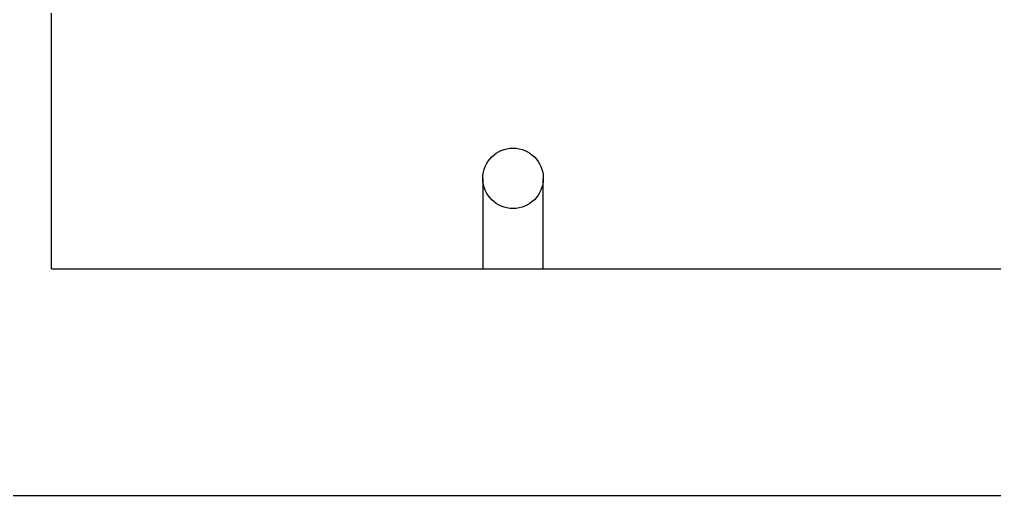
# Model space of a CAD drawing. Header units: centimetres. Extents: x 0 to 1084401, y -139216 to 99734.
# Drawn here: x 904541.9 to 904606.4, y 12151.5 to 12183 of the extents above; entities that cross this region are included whole.
import ezdxf

# ---------------------------------------------------------------- set-up
doc = ezdxf.new("R2010")
doc.units = ezdxf.units.CM
doc.header["$LTSCALE"] = 4
doc.layers.add('0.6', color=6, linetype='Continuous')
doc.layers.add('PDF1_PH - Metal', color=253, linetype='Continuous')

msp = doc.modelspace()

# ---------------------------------------------------------------- linework, layer by layer
at = {"layer": '0.6'}
for points in [[(904544.0019350427, 12166.47670687521), (904544.0019350427, 12526.47670687521)], [(904544.0019350427, 12166.47670687521), (904744.0019350427, 12166.47670687521), (904744.0019350427, 12176.47670687521)], [(904519.0019350427, 12151.47670687522), (904544.0019350427, 12151.47670687522)], [(904529.0019350427, 12151.47670687522), (904529.0019350427, 12151.47670687521), (904769.0019350427, 12151.47670687521)]]:
    msp.add_lwpolyline(points, dxfattribs=at)
at = {"layer": 'PDF1_PH - Metal'}
msp.add_lwpolyline([(904572.5350024459, 12172.4753495707), (904572.5350024459, 12166.47670687521), (904576.5350024459, 12166.47670687521), (904576.5350024459, 12172.4753495707)], dxfattribs=at)
msp.add_circle((904574.5350024459, 12172.4753495707), 1.999999999999999, dxfattribs=at)

doc.saveas('drawing.dxf')
